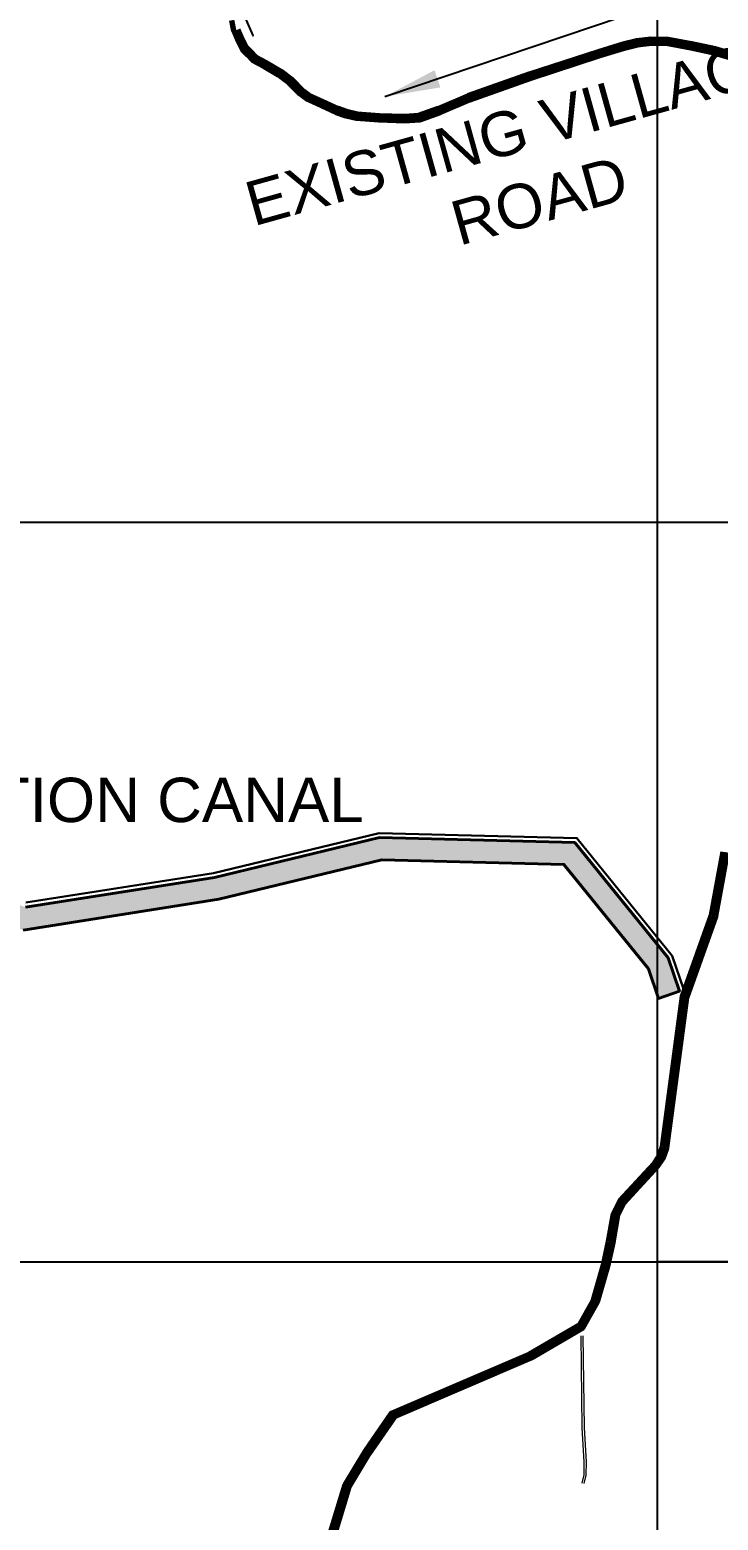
# Model space of a CAD drawing. Header units: metres. Extents: x 222800 to 230200, y 1548340 to 1564214.
# Drawn here: x 226152 to 227083, y 1555351 to 1557366 of the extents above; entities that cross this region are included whole.
import ezdxf

# ---------------------------------------------------------------- set-up
doc = ezdxf.new("R2010")
doc.units = ezdxf.units.M
doc.layers.add('EXCAVATED CANAL', color=7, linetype='Continuous', true_color=0x7094ff)
for name, color, linetype in [('for print 2by2', 7, 'Continuous'), ('G_B.T. ROAD', 1, 'Continuous'), ('G_CART TRACK', 252, 'Continuous'), ('GRID', 7, 'Continuous'), ('name power lines', 1, 'Continuous')]:
    doc.layers.add(name, color=color, linetype=linetype)
doc.styles.get("Standard").update_dxf_attribs({"font": 'arial.ttf'})
doc.dimstyles.get("Standard").update_dxf_attribs({"dimtxt": 0.18, "dimasz": 0.18, "dimexe": 0.18, "dimexo": 0.0625, "dimgap": 0.09, "dimtad": 0, "dimtih": 1, "dimtoh": 1, "dimdec": 4, "dimzin": 0, "dimdsep": 46, "dimtxsty": 'Standard', "dimcen": 0.09, "dimadec": 0, "dimazin": 0, "dimtfac": 1, "dimtdec": 4, "dimtofl": 0, "dimtmove": 0, "dimatfit": 3, "dimfxl": 1, "dimtolj": 1, "dimtzin": 0, "dimarcsym": 0})

msp = doc.modelspace()

# ---------------------------------------------------------------- hatches: boundary and pattern name
at = {"layer": 'EXCAVATED CANAL'}
h = msp.add_hatch(dxfattribs=at)
h.set_pattern_fill('DOTS', color=256, scale=50)
h.set_pattern_definition([(0, (3e-11, 0), (1.5625, 3.125), [0, -3.125])])
h.paths.add_polyline_path([(226088.39961, 1553338.71688), (226018.55478, 1553259.47181), (226006.92794, 1553264.56611), (225983.15343, 1553295.60897), (225940.8617, 1553301.49034), (225987.80961, 1553240.18952), (226009.78548, 1553230.56079), (226039.80268, 1553238.20806), (226110.1925, 1553318.07148), (226146.97405, 1553354.20388), (226194.6296, 1553382.72755), (226212.86823, 1553381.99311), (226269.76761, 1553374.20399), (226263.58922, 1553405.32956), (226215.51225, 1553411.91095), (226186.89823, 1553413.0632), (226128.50017, 1553378.10972)])
h.paths.add_polyline_path([(225921.85516, 1553375.64735), (225855.08965, 1553425.29674), (225649.82936, 1553561.80605), (225507.61879, 1553657.50903), (225473.87735, 1553697.98224), (225452.79048, 1553717.01777), (225403.44683, 1553764.77637), (225379.86908, 1553792.89209), (225358.11998, 1553820.93817), (225343.71819, 1553812.99952), (225333.04377, 1553804.31963), (225356.51355, 1553774.05467), (225381.46198, 1553744.30446), (225432.30103, 1553695.0985), (225452.19636, 1553677.1386), (225487.3175, 1553635.01042), (225633.14812, 1553536.87155), (225837.82026, 1553400.75312), (225900.58782, 1553354.07676), (225940.8617, 1553301.49034), (225983.15343, 1553295.60897)])
h.paths.add_polyline_path([(225403.02772, 1554173.8872), (225478.89555, 1554340.42541), (225490.35029, 1554494.28799), (225477.62858, 1554531.7964), (225394.20164, 1554670.46326), (225387.9218, 1554705.33516), (225395.90354, 1554850.54467), (225382.98508, 1555006.94587), (225373.13959, 1555111.08974), (225357.60155, 1555292.76341), (225353.03219, 1555342.98121), (225357.52268, 1555409.22941), (225361.35593, 1555450.75321), (225361.35593, 1555468.42625), (225352.89176, 1555509.10888), (225316.40694, 1555684.47151), (225296.6166, 1555733.3169), (225250.83434, 1555799.35497), (225189.6877, 1555867.57643), (225068.62712, 1556001.44149), (224969.57188, 1556143.83216), (224853.93898, 1556301.91333), (224825.81916, 1556443.95269), (224829.99522, 1556600.92951), (224856.10089, 1556667.94304), (224994.95556, 1556740.30783), (225027.22832, 1556749.95704), (225048.85114, 1556750.32252), (225096.89777, 1556739.79379), (225141.72318, 1556737.19521), (225171.44278, 1556741.64261), (225254.45254, 1556753.86815), (225278.1941, 1556884.42554), (225312.38574, 1556933.52101), (225364.56684, 1556942.72444), (225382.79968, 1556866.21785), (225391.63553, 1556856.76733), (225426.97929, 1556845.49925), (225454.4412, 1556833.429), (225463.10543, 1556716.46192), (225378.10254, 1556683.3252), (225378.26167, 1556589.85056), (225457.99853, 1556576.74516), (225553.7871, 1556519.08204), (225583.89284, 1556434.11533), (225579.9422, 1556328.95061), (225583.74016, 1556315.42755), (225595.06436, 1556305.29121), (225696.39208, 1556272.17664), (225802.99644, 1556224.47533), (225977.44685, 1556210.42664), (226142.67879, 1556148.60867), (226407.3924, 1556190.33703), (226627.90694, 1556243.56468), (226874.11662, 1556237.3204), (226988.29763, 1556096.23249), (227001.90733, 1556056.17463), (227030.31267, 1556065.82537), (227014.98237, 1556110.94751), (226888.72338, 1556266.9596), (226624.71306, 1556273.65532), (226401.5276, 1556219.78297), (226145.80121, 1556179.47133), (225984.03315, 1556239.99336), (225810.54356, 1556253.96467), (225707.20792, 1556300.20336), (225610.07591, 1556331.94674), (225614.08716, 1556438.72467), (225578.4729, 1556539.23796), (225468.54147, 1556605.41484), (225408.21833, 1556615.32944), (225408.13746, 1556662.8348), (225476.47474, 1556689.47476), (225489.04348, 1556702.19554), (225493.0575, 1556718.21858), (225483.5372, 1556846.74264), (225474.46955, 1556857.39589), (225437.60071, 1556873.60075), (225409.76548, 1556882.475), (225390.31448, 1556964.09314), (225374.81068, 1556974.99425), (225294.89426, 1556960.89899), (225249.8459, 1556896.21446), (225228.78746, 1556780.41185), (225167.03722, 1556771.31739), (225140.35682, 1556767.32479), (225101.00223, 1556769.60621), (225051.84886, 1556780.37748), (225022.59168, 1556779.88296), (224983.62444, 1556768.23217), (224832.23911, 1556689.33696), (224800.14478, 1556606.95049), (224795.74084, 1556441.40731), (224825.80102, 1556289.56667), (224945.14812, 1556126.40784), (225045.09288, 1555982.73851), (225167.3923, 1555847.50357), (225227.24566, 1555780.72503), (225270.0634, 1555718.9631), (225287.5868, 1555675.71284), (225323.52071, 1555502.99813), (225332.2002, 1555461.28056), (225327.61609, 1555411.62303), (225322.93983, 1555342.63421), (225327.71761, 1555290.1259), (225343.26014, 1555108.39968), (225353.10152, 1555004.29924), (225365.83553, 1554850.13122), (225357.77426, 1554703.47479), (225365.65356, 1554659.72103), (225450.25627, 1554519.09989), (225459.98008, 1554490.43042), (225449.37577, 1554347.991), (225375.45094, 1554185.71789), (225336.83169, 1554089.87924), (225311.65327, 1554004.34958), (225301.98441, 1553935.07951), (225310.97288, 1553878.74798), (225325.82297, 1553813.63105), (225333.04377, 1553804.31963), (225354.70063, 1553821.92988), (225340.44209, 1553884.45291), (225332.31662, 1553935.37592), (225341.05858, 1553998.00546), (225365.20039, 1554080.0138)])

# ---------------------------------------------------------------- linework, layer by layer
at = {"layer": 'EXCAVATED CANAL', "linetype": 'Continuous', "lineweight": 40}
msp.add_lwpolyline([(226145.80121, 1556179.47133), (226401.5276, 1556219.78297), (226624.71306, 1556273.65532), (226888.72338, 1556266.9596), (227014.98237, 1556110.94751), (227030.31267, 1556065.82537), (227001.90733, 1556056.17463), (226988.29763, 1556096.23249), (226874.11662, 1556237.3204), (226627.90694, 1556243.56468), (226407.3924, 1556190.33703), (226142.67879, 1556148.60867)], dxfattribs=at)
at = {"layer": 'for print 2by2', "color": 7}
msp.add_lwpolyline([(230000, 1555700), (227000, 1555700), (227000, 1554700), (230000, 1554700)], close=True, dxfattribs=at)
at = {"layer": 'G_B.T. ROAD', "color": 253, "lineweight": 70}
for points in [[(226424.67955, 1557379.07539), (226427.29137, 1557364.83842), (226432.05589, 1557353.41093), (226439.22142, 1557339.08899), (226445.99037, 1557332.32442), (226453.42166, 1557324.65829), (226468.49216, 1557316.42186), (226487.66218, 1557304.95021), (226502.17578, 1557294.07198), (226516.74878, 1557279.50826), (226525.72862, 1557272.71704), (226539.91744, 1557266.09986), (226566.1802, 1557254.25434), (226577.80543, 1557249.98657), (226593.71113, 1557246.42788), (226623.84209, 1557244.09363), (226659.0868, 1557242.96144), (226678.97046, 1557244.3979), (226706.6678, 1557254.33418), (226746.7062, 1557271.30133), (226829.45631, 1557300.73588), (226922.44649, 1557331.00548), (226955.52135, 1557341.32012), (226973.63123, 1557345.49665), (226991.85543, 1557347.82015), (227014.37057, 1557347.35619), (227045.57339, 1557341.72922), (227076.91896, 1557334.66331), (227124.53217, 1557320.76538)], [(226433.07682, 1557366.55371), (226437.51427, 1557355.9107), (226444.15154, 1557342.64459), (226450.26533, 1557336.53476), (226457.09695, 1557329.48726), (226471.47252, 1557321.63062), (226491.01097, 1557309.93849), (226506.11548, 1557298.61737), (226520.69768, 1557284.04446), (226528.84075, 1557277.88607), (226542.41898, 1557271.55364), (226568.45046, 1557259.81244), (226579.50167, 1557255.7554), (226594.6024, 1557252.37681), (226624.17029, 1557250.08619), (226658.96663, 1557248.9684), (226677.7182, 1557250.32307), (226704.4825, 1557259.92462), (226744.52835, 1557276.89493), (226827.52197, 1557306.4161), (226920.62468, 1557336.72233), (226953.95179, 1557347.11564), (226972.57502, 1557351.41055), (226991.53609, 1557353.828), (227014.96851, 1557353.34515), (227046.76607, 1557347.61092), (227078.42072, 1557340.47534), (227126.49224, 1557326.44363)], [(226347.90915, 1554973.4815), (226414.22826, 1555009.79063), (226434.26964, 1555023.07272), (226456.9646, 1555043.76982), (226470.7403, 1555061.63335), (226495.39818, 1555111.82336), (226516.36602, 1555159.74133), (226557.60426, 1555330.2287), (226578.25731, 1555398.31733), (226605.78697, 1555444.07569), (226641.32091, 1555495.6654), (226827.50605, 1555575.53357), (226895.3677, 1555615.23145), (226913.97606, 1555648.09199), (226927.68895, 1555695.48272), (226934.51407, 1555727.27025), (226940.9796, 1555764.72993), (226950.02966, 1555782.7151), (226995.91367, 1555832.42027), (227002.82657, 1555842.60419), (227007.1043, 1555855.36134), (227034.23834, 1556058.85164), (227073.57426, 1556168.75406), (227089.41294, 1556254.14566)], [(226563.39574, 1555328.6513), (226583.78269, 1555395.86267), (226610.83303, 1555440.82431), (226645.27909, 1555490.8346), (226830.21395, 1555570.16643), (226899.7923, 1555610.86855), (226919.54394, 1555645.74801), (226933.51105, 1555694.01728), (226940.40593, 1555726.12975), (226946.7404, 1555762.83007), (226955.01034, 1555779.2649), (227000.62633, 1555828.67973), (227008.25343, 1555839.91581), (227012.9757, 1555853.99866), (227040.10166, 1556057.42836), (227079.38574, 1556167.18594), (227095.38706, 1556253.45434)], [(226563.39574, 1555328.6513), (226583.78269, 1555395.86267), (226610.83303, 1555440.82431), (226645.27909, 1555490.8346), (226830.21395, 1555570.16643), (226899.7923, 1555610.86855), (226919.54394, 1555645.74801), (226933.51105, 1555694.01728), (226940.40593, 1555726.12975), (226946.7404, 1555762.83007), (226955.01034, 1555779.2649), (227000.62633, 1555828.67973), (227008.25343, 1555839.91581), (227012.9757, 1555853.99866), (227040.10166, 1556057.42836), (227079.38574, 1556167.18594), (227095.38706, 1556253.45434)]]:
    msp.add_lwpolyline(points, dxfattribs=at)
at = {"layer": 'G_CART TRACK', "lineweight": 30}
msp.add_lwpolyline([(227035.99374, 1556067.75552), (227020.31932, 1556113.89051), (226891.64473, 1556272.88744), (226624.07428, 1556279.67345), (226400.35464, 1556225.67216), (226146.4257, 1556185.64386)], dxfattribs=at)
at = {"layer": 'G_CART TRACK', "lineweight": 15}
for points in [[(226896.81178, 1555599.70772), (226898.43437, 1555475.50516), (226901.0679, 1555429.23969), (226900.8058, 1555411.68168), (226898.09612, 1555400.73753)], [(226899.81153, 1555599.74691), (226901.43325, 1555475.61005), (226904.06917, 1555429.30262), (226903.80034, 1555411.29378), (226901.00819, 1555400.01653)]]:
    msp.add_lwpolyline(points, dxfattribs=at)
at = {"layer": 'GRID', "color": 254, "linetype": 'Continuous'}
for p, q in [((227000, 1563700), (227000, 1550700)), ((223000, 1556700), (230000, 1556700)), ((223000, 1555700), (230000, 1555700))]:
    msp.add_line(p, q, dxfattribs=at)

# ---------------------------------------------------------------- texts
at = {"color": 17, "insert": (226827.56021, 1557182.89574, -42), "char_height": 60, "width": 875.113625, "attachment_point": 5, "rotation": 15.5826731}
msp.add_mtext('\\A1;{\\C7;EXISTING VILLAGE ROAD}', dxfattribs=at)
at = {"color": 17, "insert": (226207.588, 1556324.12801, -42), "char_height": 60, "width": 875.113625, "attachment_point": 5}
msp.add_mtext('\\A1;{\\C7;IRRIGATION CANAL}', dxfattribs=at)

# ---------------------------------------------------------------- leaders
at = {"layer": 'name power lines', "color": 7, "linetype": 'Continuous', "lineweight": 9, "ltscale": 50}
for points, override in [([(226508.62155, 1557473.18521), (226434.76694, 1557400.59136), (226453.53287, 1557358.48053), (226454.32164, 1557357.86331)], {"dimtxt": 24, "dimasz": 45}), ([(226632.02197, 1557275.68369), (226954.0361, 1557384.57953)], {"dimtxt": 24, "dimasz": 75})]:
    msp.add_leader(points, dimstyle='Standard', override=override, dxfattribs=at)

doc.saveas('drawing.dxf')
